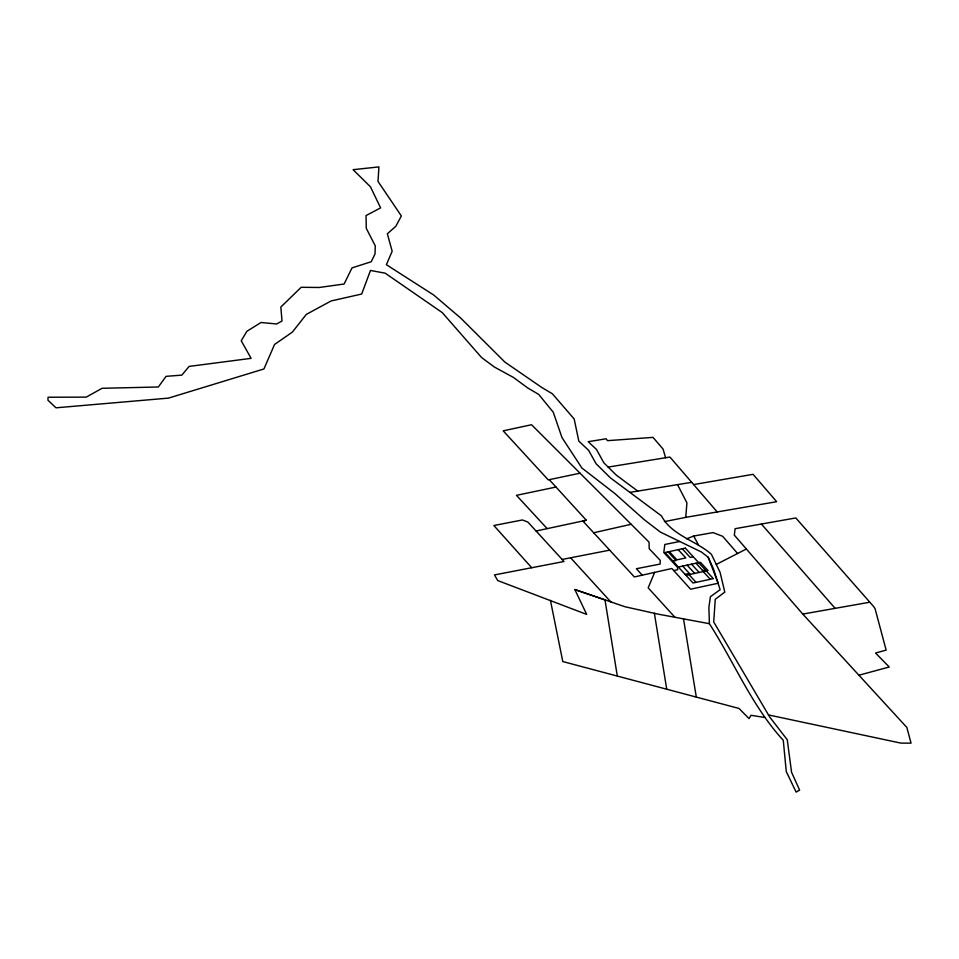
<?xml version="1.0" encoding="UTF-8"?>
<svg xmlns="http://www.w3.org/2000/svg" width="959" height="959" viewBox="0 0 959 959"><rect width="100%" height="100%" fill="white"/><g stroke="black" fill="none" stroke-linecap="round" stroke-linejoin="round"><path stroke-width="1.44" d="M664.455 521.624L685.757 517.369L686.908 502.816L677.51 484.631M708.126 557.215L713.376 568.603L720.125 589.677L710.427 596.69L708.893 607.275L709.396 623.698C734.21 662.309 752 706.304 783.275 740.288L786.272 771.563L796.114 792.098L799.626 790.156L791.559 772.223L787.255 739.761L769.681 716.972L713.712 621.947L715.258 599.303L724.776 592.087L720.089 572.355L711.41 554.302C695.802 540.444 671.504 535.278 661.518 515.93L610.332 477.81L596.03 463.665L588.646 450.358L578.816 441.116L574.165 418.975L552.372 393.765L541.895 387.556L504.866 362.07L460.62 317.992L433.624 294.964L386.381 264.708L392.159 251.234L387.352 233.744L395.815 226.312L401.365 215.967L377.99 181.395L378.937 166.902L353.116 169.671L370.462 186.801L380.615 207.887L366.026 215.583L366.29 228.35L375.293 245.924L375.005 253.955L371.253 261.723L352.025 267.897L344.101 284.02L319.215 287.484L301.174 287.292L280.855 307.036L281.994 321.001L276.683 323.974L261.004 322.512L246.883 331.299L241.236 340.757L251.102 358.342L189.127 366.41L181.814 375.137L166.075 376.348L158.331 386.992L102.133 388.287L86.19 397.134L48.07 397.23L47.95 400.227L55.994 407.815L168.484 398.117L263.929 368.963L274.538 344.473L292.363 332.114L306.317 314.396L331.143 300.946L361.687 294.029L370.474 270.462L385.17 273.171L442.279 312.61L481.562 357.527L494.448 367.069L513.401 377.426L527.618 387.88L538.73 394.437L553.283 412.25L561.986 437.58L581.885 468.016L614.683 493.394L644.136 519.598L660.427 532.113L701.437 552.012L708.126 557.215L718.207 583.24L690.588 589.21L671.863 568.495L654.661 572.379L648.188 587.831L674.932 617.272M716.277 564.431L746.354 549.004M686.584 538.826L693.705 536.033L713.064 532.605L722.666 536.297L737.591 553.499M858.916 675.22L889.245 666.996L875.543 653.019L886.152 650.13L875.052 608.629L873.565 606.472L795.802 517.944L735.121 528.697L734.318 535.122L802.791 614.084L906.842 727.437L911.05 743.141L900.873 743.117L768.471 714.923M593.669 532.772L631.166 524.273M654.661 572.379L634.379 576.946L582.82 520.989L586.309 520.246L549.279 479.668M673.733 570.569L677.713 569.67L677.462 567.237L663.784 552.516L664.851 544.472L679.751 541.487M672.942 561.147L675.987 560.488L668.051 551.857M693.249 556.771L690.204 557.419L682.269 548.788M678.217 567.069L700.43 562.274L708.018 570.545L685.805 575.34M685.098 574.381L688.142 573.722L696.078 582.365M705.392 569.994L702.36 570.653L710.295 579.296M536.081 531.01L586.309 520.246M580.051 473.195L548.248 479.884L503.187 430.843L531.562 424.741L649.075 542.171L649.183 548.692L660.212 560.332L660.128 564.06L636.404 568.723L642.182 575.184M556.028 487.04L516.457 495.347L547.169 528.625M531.718 567.728L493.861 525.52L522.427 519.97L527.882 522.08L562.142 559.445L609.684 550.154M802.791 614.084L869.501 602.264M693.633 484.571L753.079 474.321L776.658 501.701L685.757 517.369M608.162 467.069L669.921 457.035L717.212 511.95M629.883 492.375L691.703 482.329M764.623 717.476L751.113 715.294L749.003 718.567L739.041 708.461L562.789 661.554L550.43 600.346M709.396 623.698L658.713 614.251L625.064 606.771L574.825 589.533L586.692 614.407L497.709 580.555L494.46 574.921L563.976 561.506L562.142 559.445M574.825 589.533L604.985 599.89L617.308 676.059M637.759 491.092L616.253 475.077L603.894 462.861L596.438 449.411L588.227 441.691L606.136 438.778L607.491 440.661L653.007 437.388L663.053 449.052L665.594 457.731M695.982 563.233L703.582 571.504M678.193 549.663L685.793 557.934L676.91 559.852L669.31 551.581M691.535 564.192L699.135 572.463M687.1 565.151L694.688 573.422M682.652 566.11L690.252 574.381M570.605 557.79L610.787 601.868M761.398 524.046L835.145 608.354M693.705 536.033L698.428 544.892M683.515 618.879L696.306 697.085M654.374 613.281L666.733 689.221M685.313 548.128L665.007 552.516L693.033 583.012L713.328 578.637L685.313 548.128"/></g></svg>
